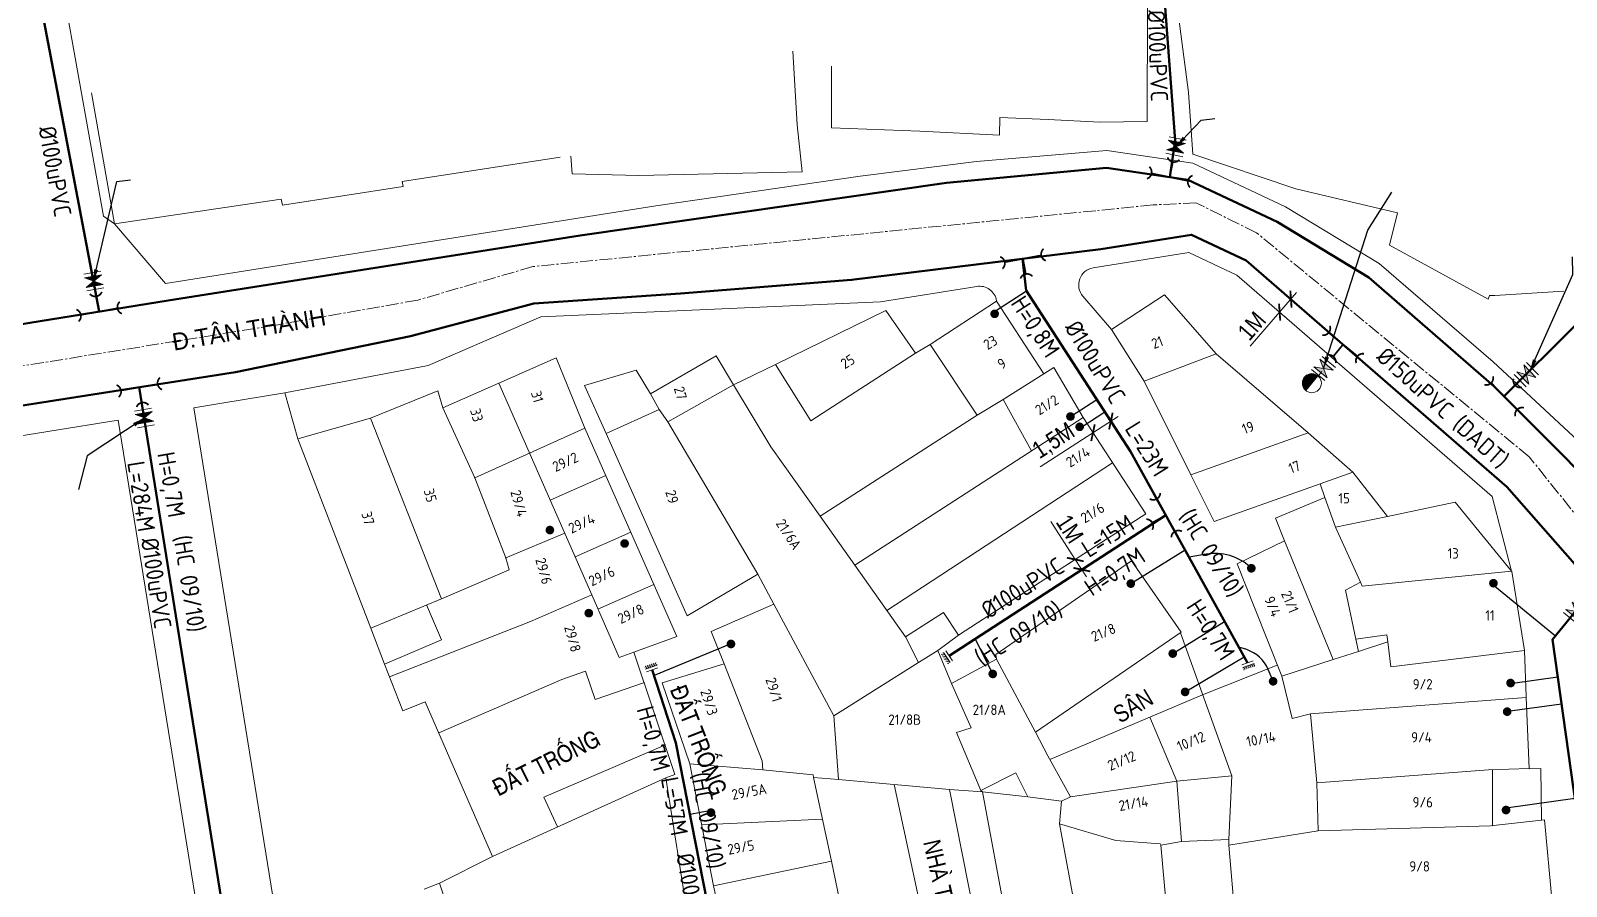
# Model space of a CAD drawing. Header units: inches. Extents: x 595615 to 1194060, y 1190840 to 2385448.
# Drawn here: x 597041.4 to 597130.2, y 1193012.5 to 1193062 of the extents above; entities that cross this region are included whole.
import ezdxf
from ezdxf.enums import TextEntityAlignment as Align

# ---------------------------------------------------------------- set-up
doc = ezdxf.new("R2010")
doc.units = ezdxf.units.IN
doc.header["$MEASUREMENT"] = 0
doc.linetypes.add('CENTER2', pattern=[1.125, 0.75, -0.125, 0.125, -0.125])
doc.layers.get('Defpoints').update_dxf_attribs({"color": 1})
for name, color, linetype, lineweight in [('Chitiet', 4, 'Continuous', 9), ('DN 100 uPVC', 4, 'Continuous', 50), ('DN 25 PE', 40, 'Continuous', 30), ('DOSAU', 2, 'Continuous', 20), ('DUONG CACH LE', 112, 'Continuous', 5), ('NAM-CDAI', 220, 'Continuous', 25), ('Nen tim duong', 9, 'CENTER2', 0), ('Nen_HTHANH-TP', 9, 'Continuous', 0), ('Nen_SN-HTHANH-TP_new', 7, 'Continuous', 0), ('Nen_SN_HTHANH_old', 9, 'Continuous', 0), ('Nen_TANTHANH-TP', 8, 'Continuous', 5), ('ONG CAP 3 (DADT)', 221, 'Continuous', 50), ('Te', 4, 'Continuous', 15), ('TEXT PIPE', 3, 'Continuous', 25), ('Text_DiaDanh', 9, 'Continuous', 0), ('Text_GiaoThong', 142, 'Continuous', 0), ('TLK 15', 220, 'Continuous', 20), ('Trucuuhoa', 1, 'Continuous', 15), ('VAN', 7, 'Continuous', 20)]:
    doc.layers.add(name, color=color, linetype=linetype, lineweight=lineweight)
doc.layers.add('ki hieu van', color=170, linetype='Continuous')
doc.styles.add('Dia Danh', font='VHELVCN_0.TTF', dxfattribs={"height": 1})
doc.styles.add('Giao Thong', font='VAPTIMN_0.TTF', dxfattribs={"height": 1})
doc.styles.add('Sonha_QTB', font='isocp.shx', dxfattribs={"height": 0.6, "bigfont": 'bigfont.shx'})
doc.styles.add('text', font='isocp2.shx')
doc.styles.add('VNI-HC', font='VHELVCN_0.TTF')
doc.dimstyles.new('DUONG KICH THUOC', dxfattribs={"dimtxt": 1, "dimasz": 0.7, "dimexe": 0.5, "dimexo": 0.3, "dimgap": 0.2, "dimtad": 1, "dimzin": 0, "dimdsep": 46, "dimtxsty": 'VNI-HC', "dimblk": 'ARCHTICK', "dimcen": 0.09, "dimdle": 0.5, "dimclrd": 256, "dimclre": 256, "dimclrt": 256, "dimadec": 0, "dimazin": 0, "dimtfac": 1, "dimtofl": 0, "dimtmove": 0, "dimatfit": 3, "dimfxl": 1, "dimtolj": 1, "dimtzin": 0, "dimlwd": -1, "dimlwe": -1, "dimarcsym": 0})

# ---------------------------------------------------------------- blocks, each defined once
blk = doc.blocks.new('TLK 15')
at = {"layer": 'TLK 15', "linetype": 'Continuous', "const_width": 0.25}
blk.add_lwpolyline([(-0.125, 0, 1), (0.125, 0, 1)], format="xyb", close=True, dxfattribs=at)
blk = doc.blocks.new('VAN')
at = {"layer": 'VAN'}
h = blk.add_hatch(color=256, dxfattribs=at)
h.paths.add_polyline_path([(0.207, -0.5), (0.49, 0), (0.207, 0.5)])
h.paths.add_polyline_path([(0.774, 0.5), (0.49, 0), (0.774, -0.5)])
at = {"layer": 'VAN', "ltscale": 100}
for p, q in [((0, 0.5), (0, -0.5)), ((0.774, -0.5), (0.207, 0.5)), ((0.207, -0.5), (0.774, 0.5)), ((0.207, 0.5), (0.207, -0.5)), ((0.774, 0.5), (0.774, -0.5)), ((0.981, 0.5), (0.981, -0.5))]:
    blk.add_line(p, q, dxfattribs=at)
blk = doc.blocks.new('TE+VAN')
at = {"layer": 'Chitiet', "ltscale": 100, "const_width": 0.1}
for points in [[(-0.35, 1.276, 0.571257), (0.35, 1.276)], [(1.098, 0.35, 0.571257), (1.098, -0.35)], [(0.35, -1.276, 0.571257), (-0.35, -1.276)]]:
    blk.add_lwpolyline(points, format="xyb", dxfattribs=at)
for points in [[(0, -1.076), (0, 1.076)], [(0.898, 0), (0, 0)]]:
    blk.add_lwpolyline(points, dxfattribs=at)
at = {"layer": 'VAN'}
blk.add_blockref('VAN', (1.305, 0), dxfattribs=at)
blk = doc.blocks.new('_ArchTick')
at = {"color": 0, "linetype": 'ByBlock', "const_width": 0.15}
blk.add_lwpolyline([(-0.5, -0.5), (0.5, 0.5)], dxfattribs=at)
blk = doc.blocks.new('Trucuuhoa100')
at = {"layer": 'Trucuuhoa', "linetype": 'Continuous'}
blk.add_hatch(color=256, dxfattribs=at).paths.add_polyline_path([(0.551, 0, 0.414373), (0, 0.551, 0.414055), (-0.551, 0)])
blk.add_line((-0.551, 0), (0.551, 0), dxfattribs=at)
at = {"layer": 'Trucuuhoa', "linetype": 'Continuous', "flags": 128}
blk.add_lwpolyline([(0.551, -0.019), (0.886, -0.019)], dxfattribs=at)
at = {"layer": 'Trucuuhoa', "linetype": 'Continuous'}
blk.add_circle((0, 0), 0.551, dxfattribs=at)
blk = doc.blocks.new('*D128')
at = {"layer": 'Defpoints', "color": 0}
for p in [(597114.301, 1193046.464), (597113.646, 1193045.709), (597113.646, 1193045.709)]:
    blk.add_point(p, dxfattribs=at)
at = {"layer": 'DUONG CACH LE'}
for p, q in [((597114.629, 1193046.841), (597113.646, 1193045.709)), ((597114.528, 1193046.267), (597114.679, 1193046.136)), ((597113.646, 1193045.709), (597111.934, 1193043.736)), ((597113.872, 1193045.512), (597114.023, 1193045.381))]:
    blk.add_line(p, q, dxfattribs=at)
at = {"layer": 'DUONG CACH LE', "xscale": 0.7, "yscale": 0.7, "zscale": 0.7}
for p, rotation in [((597114.301, 1193046.464), 49.04771614460599), ((597113.646, 1193045.709), 229.047716144606)]:
    blk.add_blockref('_ArchTick', p, dxfattribs=dict(at, rotation=rotation))
at = {"layer": 'DUONG CACH LE', "insert": (597112.032, 1193044.917), "char_height": 1, "attachment_point": 5, "rotation": 49.04772, "style": 'VNI-HC'}
blk.add_mtext('\\A1;1M', dxfattribs=at)
blk = doc.blocks.new('BIT')
at = {"layer": 'Chitiet', "ltscale": 100}
for p, q in [((0.35, 0), (-0.35, 0)), ((-0.303, -0.163), (-0.35, -0.21)), ((0.35, -0.163), (-0.35, -0.163)), ((-0.179, -0.163), (-0.342, -0.325)), ((-0.056, -0.163), (-0.218, -0.325)), ((0.068, -0.163), (-0.094, -0.325)), ((0.192, -0.163), (0.029, -0.325)), ((0.316, -0.163), (0.153, -0.325)), ((0.35, -0.252), (0.277, -0.325))]:
    blk.add_line(p, q, dxfattribs=at)
blk = doc.blocks.new('TE1')
at = {"layer": 'Chitiet', "ltscale": 100, "const_width": 0.1}
for points in [[(-0.35, 1.276, 0.571257), (0.35, 1.276)], [(1.098, 0.35, 0.571257), (1.098, -0.35)], [(0.35, -1.276, 0.571257), (-0.35, -1.276)]]:
    blk.add_lwpolyline(points, format="xyb", dxfattribs=at)
for points in [[(0, -1.076), (0, 1.076)], [(0.898, 0), (0, 0)]]:
    blk.add_lwpolyline(points, dxfattribs=at)
blk = doc.blocks.new('*D204')
at = {"layer": 'Defpoints', "color": 0}
for p in [(597101.819, 1193031.4), (597102.01, 1193031.524), (597102.39, 1193030.937)]:
    blk.add_point(p, dxfattribs=at)
at = {"layer": 'DUONG CACH LE'}
for p, q in [((597101.819, 1193031.4), (597100.399, 1193033.592)), ((597101.758, 1193031.361), (597101.399, 1193031.128)), ((597102.471, 1193030.393), (597101.819, 1193031.4)), ((597102.139, 1193030.774), (597101.779, 1193030.541))]:
    blk.add_line(p, q, dxfattribs=at)
at = {"layer": 'DUONG CACH LE', "xscale": 0.7, "yscale": 0.7, "zscale": 0.7}
for p, rotation in [((597101.819, 1193031.4), 122.933606801759), ((597102.199, 1193030.813), 302.933606801759)]:
    blk.add_blockref('_ArchTick', p, dxfattribs=dict(at, rotation=rotation))
at = {"layer": 'DUONG CACH LE', "insert": (597101.506, 1193033.17), "char_height": 1, "attachment_point": 5, "rotation": 302.93361, "style": 'VNI-HC'}
blk.add_mtext('\\A1;1M', dxfattribs=at)
blk = doc.blocks.new('*D205')
at = {"layer": 'Defpoints', "color": 0}
for p in [(597103.88, 1193039.41), (597102.843, 1193038.736), (597102.843, 1193038.736)]:
    blk.add_point(p, dxfattribs=at)
at = {"layer": 'DUONG CACH LE'}
for p, q in [((597103.716, 1193039.661), (597103.607, 1193039.829)), ((597104.299, 1193039.682), (597102.843, 1193038.736)), ((597102.843, 1193038.736), (597099.796, 1193036.756)), ((597103.006, 1193038.485), (597103.115, 1193038.317))]:
    blk.add_line(p, q, dxfattribs=at)
at = {"layer": 'DUONG CACH LE', "xscale": 0.7, "yscale": 0.7, "zscale": 0.7}
for p, rotation in [((597103.88, 1193039.41), 33.01954008405013), ((597102.843, 1193038.736), 213.0195400840501)]:
    blk.add_blockref('_ArchTick', p, dxfattribs=dict(at, rotation=rotation))
at = {"layer": 'DUONG CACH LE', "insert": (597100.592, 1193038.224), "char_height": 1, "attachment_point": 5, "rotation": 33.01954, "style": 'VNI-HC'}
blk.add_mtext('\\A1;1,5M', dxfattribs=at)

msp = doc.modelspace()

# ---------------------------------------------------------------- linework, layer by layer
at = {"layer": 'DN 100 uPVC'}
for points in [[(597106.777, 1193066.706), (597107.594, 1193055.651), (597107.286, 1193053.524)], [(597041.852, 1193064.039), (597045.326, 1193045.744)], [(597111.791, 1193025.425), (597105.015, 1193037.657), (597098.984, 1193046.971), (597098.759, 1193048.798)], [(597137.741, 1193046.209), (597130.792, 1193044.975), (597126.641, 1193040.844)], [(597047.651, 1193041.363), (597052.794, 1193009.252), (597052.794, 1193009.252), (597066.195, 1192966.094), (597059.752, 1192901.911), (597060.854, 1192900.414), (597065.874, 1192865.615), (597070.25, 1192852.282), (597078.56, 1192810.016), (597085.641, 1192765.558), (597085.641, 1192765.558)], [(597094.513, 1193025.821), (597107.058, 1193033.968)], [(597131.917, 1193029.79), (597129.444, 1193026.772), (597134.774, 1192988.706)], [(597077.332, 1193025.021), (597078.709, 1193020.787), (597084.819, 1192989.692), (597077.847, 1192979.661), (597063.408, 1192975.136)]]:
    msp.add_lwpolyline(points, dxfattribs=at)
at = {"layer": 'DN 25 PE'}
for p, q in [((597097.152, 1193045.741), (597099.004, 1193046.94)), ((597101.539, 1193039.674), (597103.068, 1193040.664)), ((597102.198, 1193039.079), (597103.532, 1193039.945)), ((597105.032, 1193030.006), (597108.171, 1193031.96)), ((597109.398, 1193031.711), (597108.403, 1193031.541)), ((597112.008, 1193030.893), (597111.936, 1193030.959)), ((597125.895, 1193030.029), (597129.615, 1193026.981)), ((597107.461, 1193025.957), (597110.464, 1193027.819)), ((597081.893, 1193026.513), (597077.439, 1193024.692)), ((597097.043, 1193024.778), (597096.033, 1193026.808)), ((597108.177, 1193023.739), (597111.6, 1193025.77)), ((597111.742, 1193026.184), (597111.291, 1193026.328)), ((597113.269, 1193024.352), (597112.982, 1193025.044)), ((597127.139, 1193024.251), (597129.746, 1193024.616)), ((597126.69, 1193022.596), (597129.964, 1193023.054)), ((597080.733, 1193016.88), (597079.523, 1193016.642)), ((597126.749, 1193017.028), (597130.73, 1193017.585))]:
    msp.add_line(p, q, dxfattribs=at)
for centre, radius, start, end in [((597109.903, 1193028.753), 3, 47.33214, 99.68243), ((597111.135, 1193024.278), 2, 22.50069, 72.31368)]:
    msp.add_arc(centre, radius, start, end, dxfattribs=at)
at = {"layer": 'Nen tim duong'}
for p, q in [((597103.013, 1193051.584), (597070.426, 1193048.348)), ((597106.333, 1193051.917), (597103.013, 1193051.584)), ((597108.803, 1193052.039), (597106.333, 1193051.917)), ((597112.314, 1193050.301), (597108.803, 1193052.039)), ((597128.085, 1193037.344), (597112.314, 1193050.301)), ((597070.426, 1193048.348), (597063.767, 1193046.412)), ((597063.767, 1193046.412), (597055.449, 1193044.945)), ((597055.449, 1193044.945), (597028.952, 1193040.684)), ((597135.432, 1193028.2), (597128.085, 1193037.344))]:
    msp.add_line(p, q, dxfattribs=at)
at = {"layer": 'Nen_HTHANH-TP', "linetype": 'Continuous'}
for p, q in [((597111.166, 1193047.86), (597108.395, 1193049.158)), ((597125.937, 1193035.042), (597111.166, 1193047.86)), ((597090.537, 1193046.314), (597070.888, 1193045.438)), ((597093.419, 1193043.836), (597097.267, 1193046.349)), ((597097.267, 1193046.349), (597099.991, 1193042.141)), ((597106.977, 1193046.717), (597103.919, 1193044.715)), ((597109.97, 1193043.309), (597106.977, 1193046.717)), ((597070.888, 1193045.438), (597064.37, 1193042.633)), ((597084.47, 1193042.679), (597090.858, 1193045.804)), ((597092.57, 1193043.335), (597090.858, 1193045.804)), ((597103.919, 1193044.715), (597105.801, 1193041.726)), ((597093.419, 1193043.836), (597092.57, 1193043.335)), ((597093.419, 1193043.836), (597096.133, 1193039.758)), ((597064.37, 1193042.633), (597056.072, 1193041.036)), ((597068.461, 1193041.606), (597071.77, 1193043.069)), ((597071.77, 1193043.069), (597073.443, 1193039)), ((597077.232, 1193040.983), (597081.03, 1193043.186)), ((597081.03, 1193043.186), (597082.031, 1193041.507)), ((597082.031, 1193041.507), (597084.47, 1193042.679)), ((597084.47, 1193042.679), (597086.513, 1193039.431)), ((597092.57, 1193043.335), (597086.513, 1193039.431)), ((597100.571, 1193042.502), (597099.991, 1193042.141)), ((597100.571, 1193042.502), (597102.273, 1193039.613)), ((597105.801, 1193041.726), (597109.97, 1193043.309)), ((597115.304, 1193038.734), (597109.97, 1193043.309)), ((597065.222, 1193040.173), (597068.461, 1193041.606)), ((597068.461, 1193041.606), (597073.831, 1193029.36)), ((597073.411, 1193041.47), (597076.401, 1193042.362)), ((597076.401, 1193042.362), (597077.232, 1193040.983)), ((597099.991, 1193042.141), (597097.652, 1193040.66)), ((597105.801, 1193041.726), (597108.506, 1193036.298)), ((597052.432, 1193040.443), (597056.072, 1193041.036)), ((597056.072, 1193041.036), (597056.834, 1193038.387)), ((597061.033, 1193039.58), (597064.932, 1193041.163)), ((597064.932, 1193041.163), (597065.222, 1193040.173)), ((597073.411, 1193041.47), (597074.664, 1193038.691)), ((597077.232, 1193040.983), (597077.742, 1193040.083)), ((597078.243, 1193039.364), (597082.031, 1193041.507)), ((597082.031, 1193041.507), (597084.204, 1193037.919)), ((597050.802, 1193040.179), (597052.432, 1193040.443)), ((597055.938, 1193008.456), (597050.802, 1193040.179)), ((597065.222, 1193040.173), (597067.066, 1193036.135)), ((597077.742, 1193040.083), (597074.664, 1193038.691)), ((597077.742, 1193040.083), (597078.243, 1193039.364)), ((597097.652, 1193040.66), (597096.133, 1193039.758)), ((597097.652, 1193040.66), (597099.284, 1193037.681)), ((597025.616, 1193036.101), (597046.428, 1193039.471)), ((597051.76, 1193006.542), (597046.428, 1193039.471)), ((597056.834, 1193038.387), (597061.033, 1193039.58)), ((597061.033, 1193039.58), (597065.131, 1193029.133)), ((597067.066, 1193036.135), (597073.443, 1193039)), ((597073.443, 1193039), (597078.753, 1193026.944)), ((597078.243, 1193039.364), (597083.45, 1193030.548)), ((597096.133, 1193039.758), (597087.047, 1193033.901)), ((597102.273, 1193039.613), (597089.06, 1193031.063)), ((597105.897, 1193034.036), (597102.273, 1193039.613)), ((597056.834, 1193038.387), (597061.043, 1193027.42)), ((597074.664, 1193038.691), (597079.362, 1193028.145)), ((597115.304, 1193038.734), (597108.506, 1193036.298)), ((597115.304, 1193038.734), (597117.875, 1193036.446)), ((597084.204, 1193037.919), (597087.047, 1193033.901)), ((597108.506, 1193036.298), (597109.848, 1193033.599)), ((597115.986, 1193035.774), (597117.875, 1193036.446)), ((597119.887, 1193033.897), (597117.875, 1193036.446)), ((597067.066, 1193036.135), (597068.859, 1193031.496)), ((597109.848, 1193033.599), (597115.986, 1193035.774)), ((597116.267, 1193034.985), (597115.986, 1193035.774)), ((597113.408, 1193033.792), (597116.267, 1193034.985)), ((597116.888, 1193033.275), (597116.267, 1193034.985)), ((597123.807, 1193034.711), (597119.887, 1193033.897)), ((597123.807, 1193034.711), (597127.06, 1193030.733)), ((597127.06, 1193030.733), (597125.937, 1193035.042)), ((597087.047, 1193033.901), (597089.06, 1193031.063)), ((597103.029, 1193032.184), (597105.897, 1193034.036)), ((597113.919, 1193032.483), (597113.408, 1193033.792)), ((597119.887, 1193033.897), (597116.888, 1193033.275)), ((597068.859, 1193031.496), (597072.268, 1193032.919)), ((597118.331, 1193030.086), (597116.888, 1193033.275)), ((597095.053, 1193027.017), (597103.029, 1193032.184)), ((597111.18, 1193031.15), (597113.919, 1193032.483)), ((597113.919, 1193032.483), (597116.744, 1193025.605)), ((597068.859, 1193031.496), (597069.05, 1193030.796)), ((597089.06, 1193031.063), (597091.993, 1193026.925)), ((597105.07, 1193031.325), (597097.224, 1193025.899)), ((597107.953, 1193027.198), (597105.07, 1193031.325)), ((597112.182, 1193028.621), (597111.18, 1193031.15)), ((597069.05, 1193030.796), (597065.131, 1193029.133)), ((597083.45, 1193030.548), (597079.362, 1193028.145)), ((597083.45, 1193030.548), (597084.382, 1193028.809)), ((597118.331, 1193030.086), (597117.461, 1193029.635)), ((597118.431, 1193029.856), (597118.331, 1193030.086)), ((597127.06, 1193030.733), (597118.431, 1193029.856)), ((597127.06, 1193030.733), (597127.09, 1193030.703)), ((597127.09, 1193030.703), (597127.814, 1193026.144)), ((597070.282, 1193027.807), (597073.831, 1193029.36)), ((597073.831, 1193029.36), (597075.424, 1193025.722)), ((597117.461, 1193029.635), (597118.063, 1193026.786)), ((597061.043, 1193027.42), (597065.131, 1193029.133)), ((597064.272, 1193028.773), (597065.133, 1193026.753)), ((597080.753, 1193027.236), (597084.382, 1193028.809)), ((597084.382, 1193028.809), (597087.847, 1193022.362)), ((597091.993, 1193026.925), (597094.192, 1193028.337)), ((597094.192, 1193028.337), (597095.053, 1193027.017)), ((597112.182, 1193028.621), (597113.765, 1193024.653)), ((597061.043, 1193027.42), (597061.834, 1193025.351)), ((597065.133, 1193026.753), (597061.834, 1193025.351)), ((597076.274, 1193026.032), (597078.753, 1193026.944)), ((597081.494, 1193025.366), (597080.753, 1193027.236)), ((597091.993, 1193026.925), (597092.744, 1193025.436)), ((597095.053, 1193027.017), (597093.864, 1193026.136)), ((597107.953, 1193027.198), (597099.518, 1193021.401)), ((597107.903, 1193027.148), (597110.87, 1193018.88)), ((597118.063, 1193026.786), (597119.853, 1193027.037)), ((597118.063, 1193026.786), (597118.214, 1193026.086)), ((597118.214, 1193026.086), (597119.913, 1193026.627)), ((597119.853, 1193027.037), (597119.913, 1193026.627)), ((597119.913, 1193026.627), (597120.084, 1193025.188)), ((597075.424, 1193025.722), (597076.274, 1193026.032)), ((597078.65, 1193018.954), (597076.274, 1193026.032)), ((597093.864, 1193026.136), (597092.744, 1193025.436)), ((597093.864, 1193026.136), (597094.655, 1193024.227)), ((597097.264, 1193025.629), (597094.655, 1193024.227)), ((597097.224, 1193025.899), (597097.264, 1193025.629)), ((597099.518, 1193021.401), (597097.264, 1193025.629)), ((597116.744, 1193025.605), (597113.765, 1193024.653)), ((597118.214, 1193026.086), (597116.744, 1193025.605)), ((597127.814, 1193026.144), (597120.084, 1193025.188)), ((597127.814, 1193026.144), (597127.814, 1193026.114)), ((597127.814, 1193026.114), (597127.906, 1193023.494)), ((597061.834, 1193025.351), (597062.897, 1193022.641)), ((597073.465, 1193024.94), (597072.095, 1193024.449)), ((597074.026, 1193023.3), (597073.465, 1193024.94)), ((597077.915, 1193024.264), (597081.494, 1193025.366)), ((597083.689, 1193019.758), (597081.494, 1193025.366)), ((597092.744, 1193025.436), (597087.847, 1193022.362)), ((597076.895, 1193024.283), (597074.026, 1193023.3)), ((597079.509, 1193019.585), (597077.915, 1193024.264)), ((597094.655, 1193024.227), (597095.797, 1193021.658)), ((597113.765, 1193024.653), (597114.367, 1193022.203)), ((597062.897, 1193022.641), (597064.196, 1193023.173)), ((597068.083, 1193014.216), (597064.196, 1193023.173)), ((597127.906, 1193023.424), (597115.437, 1193022.474)), ((597127.906, 1193023.494), (597127.906, 1193023.424)), ((597127.906, 1193023.424), (597128.079, 1193019.314)), ((597087.847, 1193022.362), (597088.12, 1193018.662)), ((597115.437, 1193022.474), (597114.367, 1193022.203)), ((597115.79, 1193018.474), (597115.437, 1193022.474)), ((597095.797, 1193021.658), (597094.948, 1193021.397)), ((597094.948, 1193021.397), (597096.35, 1193018.038)), ((597100.239, 1193020.032), (597099.518, 1193021.401)), ((597078.108, 1193020.674), (597071.071, 1193017.648)), ((597080.875, 1193012.526), (597079.509, 1193019.585)), ((597079.509, 1193019.585), (597083.729, 1193019.238)), ((597083.729, 1193019.238), (597083.689, 1193019.758)), ((597101.541, 1193017.663), (597100.239, 1193020.032)), ((597068.083, 1193014.216), (597078.13, 1193018.774)), ((597078.65, 1193018.954), (597078.13, 1193018.774)), ((597078.13, 1193018.774), (597080.663, 1193002.746)), ((597083.729, 1193019.238), (597086.64, 1193018.931)), ((597086.67, 1193018.791), (597086.64, 1193018.931)), ((597087.704, 1193013.941), (597086.67, 1193018.791)), ((597086.67, 1193018.791), (597088.12, 1193018.662)), ((597088.12, 1193018.662), (597094.54, 1193018.097)), ((597096.35, 1193018.038), (597098.379, 1193019.06)), ((597098.379, 1193019.06), (597099.071, 1193017.671)), ((597110.87, 1193018.88), (597107.69, 1193018.568)), ((597107.69, 1193018.568), (597107.963, 1193015.088)), ((597125.729, 1193019.232), (597115.79, 1193018.474)), ((597128.079, 1193019.314), (597125.729, 1193019.232)), ((597125.969, 1193019.232), (597125.972, 1193016.002)), ((597128.079, 1193019.294), (597128.769, 1193019.315)), ((597128.079, 1193019.314), (597128.079, 1193019.294)), ((597128.769, 1193019.315), (597128.802, 1193016.315)), ((597071.071, 1193017.648), (597071.862, 1193015.929)), ((597094.54, 1193018.097), (597098.225, 1192999.6)), ((597096.45, 1193017.959), (597094.54, 1193018.097)), ((597096.35, 1193018.038), (597096.45, 1193017.959)), ((597099.775, 1193000.141), (597096.45, 1193017.959)), ((597099.071, 1193017.671), (597096.45, 1193017.959)), ((597101.021, 1193017.422), (597099.071, 1193017.671)), ((597101.541, 1193017.663), (597101.021, 1193017.422)), ((597115.882, 1193015.694), (597115.79, 1193018.474)), ((597101.021, 1193017.422), (597100.902, 1193016.102)), ((597087.187, 1193016.366), (597080.192, 1193016.055)), ((597104.163, 1193015.135), (597100.902, 1193016.102)), ((597103.754, 1193000.724), (597100.902, 1193016.102)), ((597125.842, 1193015.982), (597115.882, 1193015.694)), ((597128.802, 1193016.315), (597125.842, 1193015.982)), ((597128.982, 1193016.335), (597128.802, 1193016.315)), ((597128.982, 1193016.335), (597129.425, 1193011.555)), ((597106.723, 1193014.957), (597104.163, 1193015.135)), ((597106.763, 1193014.877), (597106.723, 1193014.957)), ((597107.963, 1193015.088), (597106.763, 1193014.877)), ((597107.963, 1193015.088), (597110.713, 1193015.2)), ((597115.882, 1193015.694), (597110.703, 1193014.87)), ((597110.713, 1193015.2), (597110.703, 1193014.87)), ((597065.025, 1193012.673), (597068.083, 1193014.216)), ((597107.994, 1193001.568), (597106.763, 1193014.877)), ((597110.703, 1193014.87), (597111.086, 1193010.33)), ((597080.875, 1193012.526), (597087.704, 1193013.941)), ((597088.547, 1193009.922), (597087.704, 1193013.941)), ((597064.145, 1193012.332), (597065.025, 1193012.673)), ((597069.335, 1192999.837), (597065.025, 1193012.673)), ((597081.788, 1193008.467), (597080.875, 1193012.526))]:
    msp.add_line(p, q, dxfattribs=at)
for points in [[(597103.919, 1193044.715), (597102.26, 1193046.635, -0.587662), (597102.859, 1193048.276), (597108.395, 1193049.158)], [(597097.267, 1193046.349), (597097.264, 1193046.373, 0.414214), (597096.119, 1193047.203), (597090.537, 1193046.314)]]:
    msp.add_lwpolyline(points, format="xyb", dxfattribs=at)
at = {"layer": 'Nen_HTHANH-TP'}
for points in [[(597103.97, 1193037.002), (597090.913, 1193028.448)], [(597071.432, 1193034.831), (597074.654, 1193036.251)], [(597072.866, 1193031.56), (597076.094, 1193032.982)], [(597074.192, 1193028.535), (597077.425, 1193029.959)], [(597100.347, 1193019.834), (597109.188, 1193023.566)], [(597107.69, 1193018.568), (597106.126, 1193022.273)], [(597101.541, 1193017.663), (597107.69, 1193018.568)]]:
    msp.add_lwpolyline(points, dxfattribs=at)
at = {"layer": 'Nen_HTHANH-TP', "linetype": 'Continuous'}
for points in [[(597070.282, 1193027.807), (597062.125, 1193024.609)], [(597109.188, 1193023.566), (597113.511, 1193025.29)], [(597072.095, 1193024.449), (597064.982, 1193021.362)], [(597110.713, 1193015.2), (597110.87, 1193018.88)], [(597095.782, 1192997.78), (597091.33, 1193018.379)]]:
    msp.add_lwpolyline(points, dxfattribs=at)
for p in [(597067.066, 1193036.135), (597068.859, 1193031.496), (597125.972, 1193016.002)]:
    msp.add_point(p, dxfattribs=at)
at = {"layer": 'Nen_TANTHANH-TP'}
for p, q in [((597045.571, 1193051.261), (597043.275, 1193064.097)), ((597043.275, 1193064.097), (597045.571, 1193051.261)), ((597043.275, 1193064.097), (597045.571, 1193051.261)), ((597108.381, 1193058.431), (597107.571, 1193064.601)), ((597105.981, 1193056.751), (597106.001, 1193063.391)), ((597085.721, 1193056.551), (597085.481, 1193060.821)), ((597087.711, 1193059.951), (597087.701, 1193056.381)), ((597044.891, 1193058.401), (597046.221, 1193050.821)), ((597108.381, 1193058.431), (597108.621, 1193054.861)), ((597097.441, 1193055.951), (597097.461, 1193056.971)), ((597097.461, 1193056.971), (597100.251, 1193056.861)), ((597100.251, 1193056.861), (597103.241, 1193056.701)), ((597103.241, 1193056.701), (597105.981, 1193056.751)), ((597086.011, 1193053.841), (597085.721, 1193056.551)), ((597087.701, 1193056.381), (597092.821, 1193056.191)), ((597092.821, 1193056.191), (597097.441, 1193055.951)), ((597096.101, 1193054.421), (597103.651, 1193055.061)), ((597103.651, 1193055.061), (597108.621, 1193054.341)), ((597062.871, 1193053.281), (597072.011, 1193054.681)), ((597072.701, 1193053.711), (597072.621, 1193054.731)), ((597089.361, 1193053.581), (597096.101, 1193054.421)), ((597108.621, 1193054.861), (597114.591, 1193052.851)), ((597108.621, 1193054.341), (597113.981, 1193051.811)), ((597062.871, 1193053.281), (597062.911, 1193052.991)), ((597072.701, 1193053.711), (597076.551, 1193053.611)), ((597076.551, 1193053.611), (597086.011, 1193053.841)), ((597077.541, 1193051.861), (597089.361, 1193053.581)), ((597055.931, 1193051.901), (597062.911, 1193052.991)), ((597114.591, 1193052.851), (597120.461, 1193051.451)), ((597046.221, 1193050.821), (597055.861, 1193052.241)), ((597046.221, 1193050.821), (597055.861, 1193052.241)), ((597046.221, 1193050.821), (597055.861, 1193052.241)), ((597049.171, 1193047.371), (597077.541, 1193051.861)), ((597055.861, 1193052.241), (597055.931, 1193051.901)), ((597055.861, 1193052.241), (597055.931, 1193051.901)), ((597055.861, 1193052.241), (597055.931, 1193051.901)), ((597055.931, 1193051.901), (597057.431, 1193052.131)), ((597055.931, 1193051.901), (597057.431, 1193052.131)), ((597113.981, 1193051.811), (597119.401, 1193048.531)), ((597120.461, 1193051.451), (597120.001, 1193049.581)), ((597046.221, 1193050.821), (597045.571, 1193051.261)), ((597045.571, 1193051.261), (597046.221, 1193050.821)), ((597045.571, 1193051.261), (597046.221, 1193050.821)), ((597046.221, 1193050.821), (597049.171, 1193047.371)), ((597120.001, 1193049.581), (597125.721, 1193046.461)), ((597119.401, 1193048.531), (597126.011, 1193042.841)), ((597126.091, 1193046.681), (597130.101, 1193046.921)), ((597125.721, 1193046.461), (597125.801, 1193046.681)), ((597125.801, 1193046.681), (597126.091, 1193046.681)), ((597126.011, 1193042.841), (597130.901, 1193038.291))]:
    msp.add_line(p, q, dxfattribs=at)
at = {"layer": 'ONG CAP 3 (DADT)'}
msp.add_lwpolyline([(596917.754, 1193046.054), (596969.25, 1193041.461), (596997.761, 1193041.642), (597007.152, 1193041.922), (597028.326, 1193043.035), (597039.378, 1193044.793, 0.000173), (597039.379, 1193044.794), (597049.328, 1193046.383), (597073.173, 1193050.157), (597094.372, 1193053.198), (597103.625, 1193054.054), (597108.33, 1193053.373), (597113.508, 1193050.929), (597118.81, 1193047.72), (597126.049, 1193041.439), (597134.794, 1193032.654), (597136.942, 1193030.955), (597139.182, 1193029.905), (597142.376, 1193028.937), (597144.355, 1193028.337), (597149.912, 1193028.129), (597166.629, 1193029.791), (597181.414, 1193031.164), (597212.375, 1193032.768)], format="xyb", dxfattribs=at)
msp.add_lwpolyline([(596789.975, 1193050.07), (596799.458, 1193049.115), (596829.454, 1193047.053), (596857.233, 1193045.028), (596887.676, 1193042.732), (596912.662, 1193040.852), (596933.11, 1193039.391), (596948.736, 1193038.908), (596980.817, 1193038.154), (597021.835, 1193037.736), (597037.916, 1193039.844), (597053.211, 1193042.231), (597063.342, 1193044.324), (597070.478, 1193046.22), (597078.979, 1193046.8), (597088.873, 1193047.575), (597103.307, 1193049.36), (597108.541, 1193050.194), (597111.716, 1193048.707), (597126.803, 1193035.614), (597135.509, 1193025.698)], dxfattribs=at)

# ---------------------------------------------------------------- block references
at = {"layer": 'Chitiet'}
for name, p, rotation in [('TE+VAN', (597107.286, 1193053.524), 78.54862171072904), ('TE+VAN', (597045.326, 1193045.744), 100.0936571280161), ('TE+VAN', (597117.32, 1193043.844), 230.6811411913243), ('TE+VAN', (597126.641, 1193040.844), 44.36921851662341), ('TE+VAN', (597047.651, 1193041.363), 279.7081237696909), ('TE+VAN', (597131.917, 1193029.79), 230.6811411913243), ('BIT', (597094.513, 1193025.821), 303.6663239271948), ('BIT', (597077.336, 1193025.022), 199.1721528028433), ('BIT', (597111.791, 1193025.425), 19.41059958769393)]:
    msp.add_blockref(name, p, dxfattribs=dict(at, rotation=rotation))
at = {"layer": 'Te'}
for p, rotation in [((597098.793, 1193048.801), 280.4316900254846), ((597107.059, 1193033.965), 209.3182934953225)]:
    msp.add_blockref('TE1', p, dxfattribs=dict(at, rotation=rotation))
at = {"layer": 'TLK 15'}
for p in [(597097.152, 1193045.616), (597101.539, 1193039.674), (597102.073, 1193039.079), (597071.412, 1193033.103), (597075.737, 1193032.326), (597112.008, 1193030.893), (597105.032, 1193030.006), (597126.02, 1193030.029), (597073.664, 1193028.296), (597081.893, 1193026.513), (597107.461, 1193025.957), (597097.043, 1193024.778), (597108.177, 1193023.739), (597113.269, 1193024.352), (597127.014, 1193024.251), (597126.815, 1193022.596), (597080.733, 1193016.755), (597126.749, 1193016.903)]:
    msp.add_blockref('TLK 15', p, dxfattribs=at)
at = {"layer": 'TLK 15', "rotation": 359.9999999934133}
for p in [(597126.02, 1193030.029), (597127.014, 1193024.251), (597126.815, 1193022.596), (597126.749, 1193016.903)]:
    msp.add_blockref('TLK 15', p, dxfattribs=at)
at = {"layer": 'Trucuuhoa', "rotation": 50.69637534001208}
msp.add_blockref('Trucuuhoa100', (597115.512, 1193041.602), dxfattribs=at)

# ---------------------------------------------------------------- texts
at = {"layer": 'DOSAU', "style": 'text'}
for s, rotation, p in [('H=0,8M', 302.91891, (597098.049, 1193046.228)), ('H=0,7M', 279.8581, (597048.683, 1193037.529)), ('H=0,7M', 33.49772, (597102.785, 1193029.237)), ('H=0,7M', 302.91891, (597108.207, 1193028.67)), ('H=0,7M', 285.51252, (597076.418, 1193022.747))]:
    msp.add_text(s, height=1, rotation=rotation, dxfattribs=at).set_placement(p)
at = {"layer": 'NAM-CDAI', "style": 'text'}
for s, rotation, p in [('L=23M', 301.82091, (597104.651, 1193038.973)), ('L=284M', 279.00675, (597046.949, 1193037)), ('L=15M', 32.41116, (597102.602, 1193031.475)), ('(HC 09/10)', 301.82091, (597107.766, 1193033.915)), ('(HC 09/10)', 279.00675, (597049.616, 1193032.716)), ('(HC 09/10)', 32.41116, (597096.422, 1193025.177)), ('L=57M', 280.2417, (597077.832, 1193018.719)), ('(HC 09/10)', 280.2417, (597079.569, 1193018.994))]:
    msp.add_text(s, height=1, rotation=rotation, dxfattribs=at).set_placement(p)
at = {"layer": 'Nen_SN-HTHANH-TP_new', "style": 'Sonha_QTB'}
for s, rotation, p in [('23', 31.64179, (597096.905, 1193043.956)), ('21', 20.844, (597106.563, 1193043.962)), ('25', 31.64179, (597088.65, 1193042.856)), ('31', 285.52178, (597070.683, 1193040.822)), ('27', 285.52178, (597078.968, 1193041.029)), ('21/2', 31.64179, (597100.175, 1193040.344)), ('33', 285.52178, (597067.178, 1193039.756)), ('19', 20.844, (597111.818, 1193039.032)), ('29/2', 25, (597072.307, 1193037.046)), ('21/4', 31.64179, (597101.976, 1193037.333)), ('17', 20.844, (597114.499, 1193036.751)), ('35', 285.52178, (597064.49, 1193035.108)), ('29/4', 285.52178, (597069.618, 1193034.647)), ('29', 285.52178, (597078.481, 1193035.027)), ('21/6', 31.64179, (597102.821, 1193034.106)), ('15', 0.04623, (597117.377, 1193034.943)), ('37', 285.52178, (597060.882, 1193033.787)), ('29/4', 25, (597073.248, 1193033.492)), ('21/6A', 303.42152, (597085.23, 1193032.859)), ('13', 0.04623, (597123.688, 1193031.755)), ('29/6', 285.52178, (597071.058, 1193030.733)), ('29/6', 25, (597074.414, 1193030.438)), ('21/1', 292.69279, (597114.242, 1193028.952)), ('29/8', 25, (597076.098, 1193028.259)), ('11', 0.04623, (597125.823, 1193028.163)), ('29/8', 285.52178, (597072.729, 1193026.819)), ('21/8', 22.68985, (597103.45, 1193027.182)), ('29/3', 287.81254, (597080.628, 1193023.141)), ('29/1', 286.92567, (597084.378, 1193023.869)), ('9/2', 0.04623, (597121.923, 1193024.181)), ('21/8A', 0.04623, (597096.841, 1193022.703)), ('21/8B', 0.04623, (597091.948, 1193022.134)), ('10/12', 22.68985, (597108.52, 1193020.876)), ('10/14', 11.14037, (597112.564, 1193021.012)), ('9/4', 0.04623, (597121.853, 1193021.113)), ('21/12', 22.68985, (597104.502, 1193019.758)), ('29/5A', 10.42265, (597082.942, 1193017.967)), ('21/14', 9.67435, (597105.187, 1193017.283)), ('9/6', 0.04623, (597121.93, 1193017.353)), ('29/5', 10.42265, (597082.467, 1193014.745)), ('9/8', 0.04623, (597121.747, 1193013.644))]:
    msp.add_text(s, height=0.6, rotation=rotation, dxfattribs=at).set_placement(p, align=Align.MIDDLE)
at = {"layer": 'Nen_SN_HTHANH_old', "style": 'Sonha_QTB'}
for s, rotation, p in [('9', 31.64179, (597097.565, 1193042.738)), ('9/4', 292.69279, (597113.248, 1193028.681))]:
    msp.add_text(s, height=0.6, rotation=rotation, dxfattribs=at).set_placement(p, align=Align.MIDDLE)
at = {"layer": 'TEXT PIPE', "style": 'text'}
for s, rotation, p in [('%%c100uPVC', 272.13448, (597106, 1193063.178)), ('%%c100uPVC', 280.32447, (597041.802, 1193056.381)), ('%%c100uPVC', 301.48579, (597101.16, 1193044.826)), ('%%c150uPVC (DADT)', 318.08509, (597119.168, 1193043.029)), ('%%c100uPVC', 278.67163, (597047.736, 1193032.579)), ('%%c100uPVC', 32.07605, (597096.786, 1193027.923)), ('%%c100uPVC', 279.90658, (597078.715, 1193014.316))]:
    msp.add_text(s, height=1, rotation=rotation, dxfattribs=at).set_placement(p)
at = {"layer": 'Text_DiaDanh', "linetype": 'Continuous', "style": 'Dia Danh'}
for s, rotation, p in [('ÑAÁT TROÁNG', 291.31457, (597080.222, 1193021.014)), ('SAÂN', 30.93895, (597105.101, 1193023.038)), ('ÑAÁT TROÁNG', 26.7603, (597071.102, 1193019.825)), ('NHAØ TROÏ', 282.95415, (597094.076, 1193012.66))]:
    msp.add_text(s, height=1, rotation=rotation, dxfattribs=at).set_placement(p, align=Align.MIDDLE)
at = {"layer": 'Text_GiaoThong', "linetype": 'Continuous', "style": 'Giao Thong'}
msp.add_text('Ñ.TAÂN THAØNH', height=1, rotation=9.5408, dxfattribs=at).set_placement((597053.975, 1193044.851), align=Align.MIDDLE)

# ---------------------------------------------------------------- dimensions: what is measured, and where the dimension line sits
at = {"layer": 'DUONG CACH LE'}
for p1, p2, distance, text, picture, middle in [((597114.301, 1193046.464), (597113.646, 1193045.709), 0, '1M', '*D128', (597112.032, 1193044.917)), ((597103.88, 1193039.41), (597102.843, 1193038.736), 0, '1,5M', '*D205', (597100.592, 1193038.224)), ((597102.39, 1193030.937), (597102.01, 1193031.524), 0.228, '1M', '*D204', (597101.506, 1193033.17))]:
    dim = msp.add_aligned_dim(p1=p1, p2=p2, distance=distance, text=text, dimstyle='DUONG KICH THUOC', override={"dimpost": 'M'}, dxfattribs=at)
    dim.commit()
    dim.dimension.update_dxf_attribs({"geometry": picture, "text_midpoint": middle})

# ---------------------------------------------------------------- leaders
at = {"layer": 'ki hieu van'}
for points in [[(597107.643, 1193055.283), (597109.106, 1193056.825), (597109.897, 1193056.921)], [(597044.993, 1193047.496), (597046.348, 1193053.263), (597047.139, 1193053.36)], [(597116.183, 1193042.455), (597118.76, 1193050.46), (597120.138, 1193052.65)], [(597128.127, 1193042.297), (597130.612, 1193047.884), (597130.605, 1193048.909)], [(597047.937, 1193039.58), (597044.633, 1193037.4), (597044.127, 1193035.452)]]:
    msp.add_leader(points, dimstyle='DUONG KICH THUOC', override={"dimgap": 0.2, "dimtad": 0}, dxfattribs=at)

doc.saveas('drawing.dxf')
